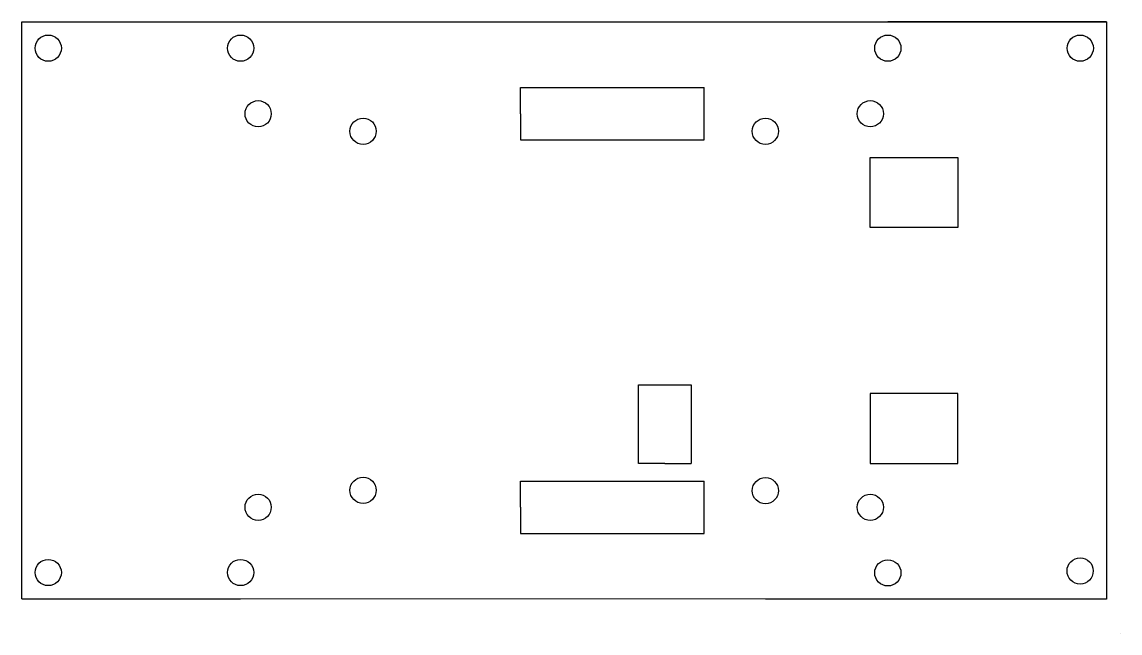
# Model space of a CAD drawing. Header units: millimetres. Extents: x 513 to 638, y 919 to 989.
import ezdxf

# ---------------------------------------------------------------- set-up
doc = ezdxf.new("R2010")
doc.units = ezdxf.units.MM

msp = doc.modelspace()

# ---------------------------------------------------------------- linework, layer by layer
for p, q in [((512.79, 988.93), (636.79, 988.93)), ((512.79, 922.97), (512.79, 988.93)), ((512.79, 988.93), (515.79, 988.93)), ((512.79, 988.93), (537.79, 988.93)), ((512.79, 988.93), (551.79, 988.93)), ((636.79, 988.93), (611.79, 988.93)), ((636.79, 988.93), (635.29, 988.93)), ((636.79, 988.93), (636.79, 922.93)), ((636.79, 988.93), (636.79, 976.43)), ((569.79, 978.43), (569.79, 981.43)), ((569.79, 981.43), (590.79, 981.43)), ((590.79, 975.43), (590.79, 981.43)), ((569.79, 978.43), (569.79, 975.43)), ((569.79, 975.43), (590.79, 975.43)), ((609.79, 973.43), (619.79, 973.43)), ((609.79, 965.43), (609.79, 973.43)), ((619.79, 973.43), (619.79, 965.43)), ((619.79, 965.43), (609.79, 965.43)), ((583.29, 938.43), (583.29, 947.43)), ((583.29, 947.43), (589.29, 947.43)), ((589.29, 947.43), (589.29, 938.43)), ((619.79, 946.43), (609.79, 946.43)), ((609.79, 946.43), (609.79, 938.43)), ((619.79, 938.43), (619.79, 946.43)), ((586.29, 938.43), (583.29, 938.43)), ((586.29, 938.43), (589.29, 938.43)), ((609.79, 938.43), (619.79, 938.43)), ((569.79, 933.43), (569.79, 936.43)), ((569.79, 936.43), (590.79, 936.43)), ((590.79, 930.43), (590.79, 936.43)), ((512.79, 922.97), (512.79, 935.37)), ((569.79, 933.43), (569.79, 930.43)), ((569.79, 930.43), (590.79, 930.43)), ((512.79, 922.97), (512.79, 925.97)), ((636.79, 922.93), (512.79, 922.97)), ((512.79, 922.97), (537.79, 922.97)), ((636.79, 922.93), (597.79, 922.93)), ((636.79, 922.93), (611.79, 922.93)), ((636.79, 922.93), (633.79, 922.93)), ((638.34, 919.05), (638.34, 919.05))]:
    msp.add_line(p, q)
for centre in [(515.79, 985.93), (537.79, 985.93), (611.79, 985.93), (633.79, 985.93), (539.79, 978.43), (609.79, 978.43), (551.79, 976.43), (597.79, 976.43), (551.79, 935.37), (597.79, 935.33), (539.79, 933.43), (609.79, 933.43), (515.79, 925.97), (537.79, 925.97), (611.79, 925.93), (633.78, 926.15)]:
    msp.add_circle(centre, 1.5)

doc.saveas('drawing.dxf')
